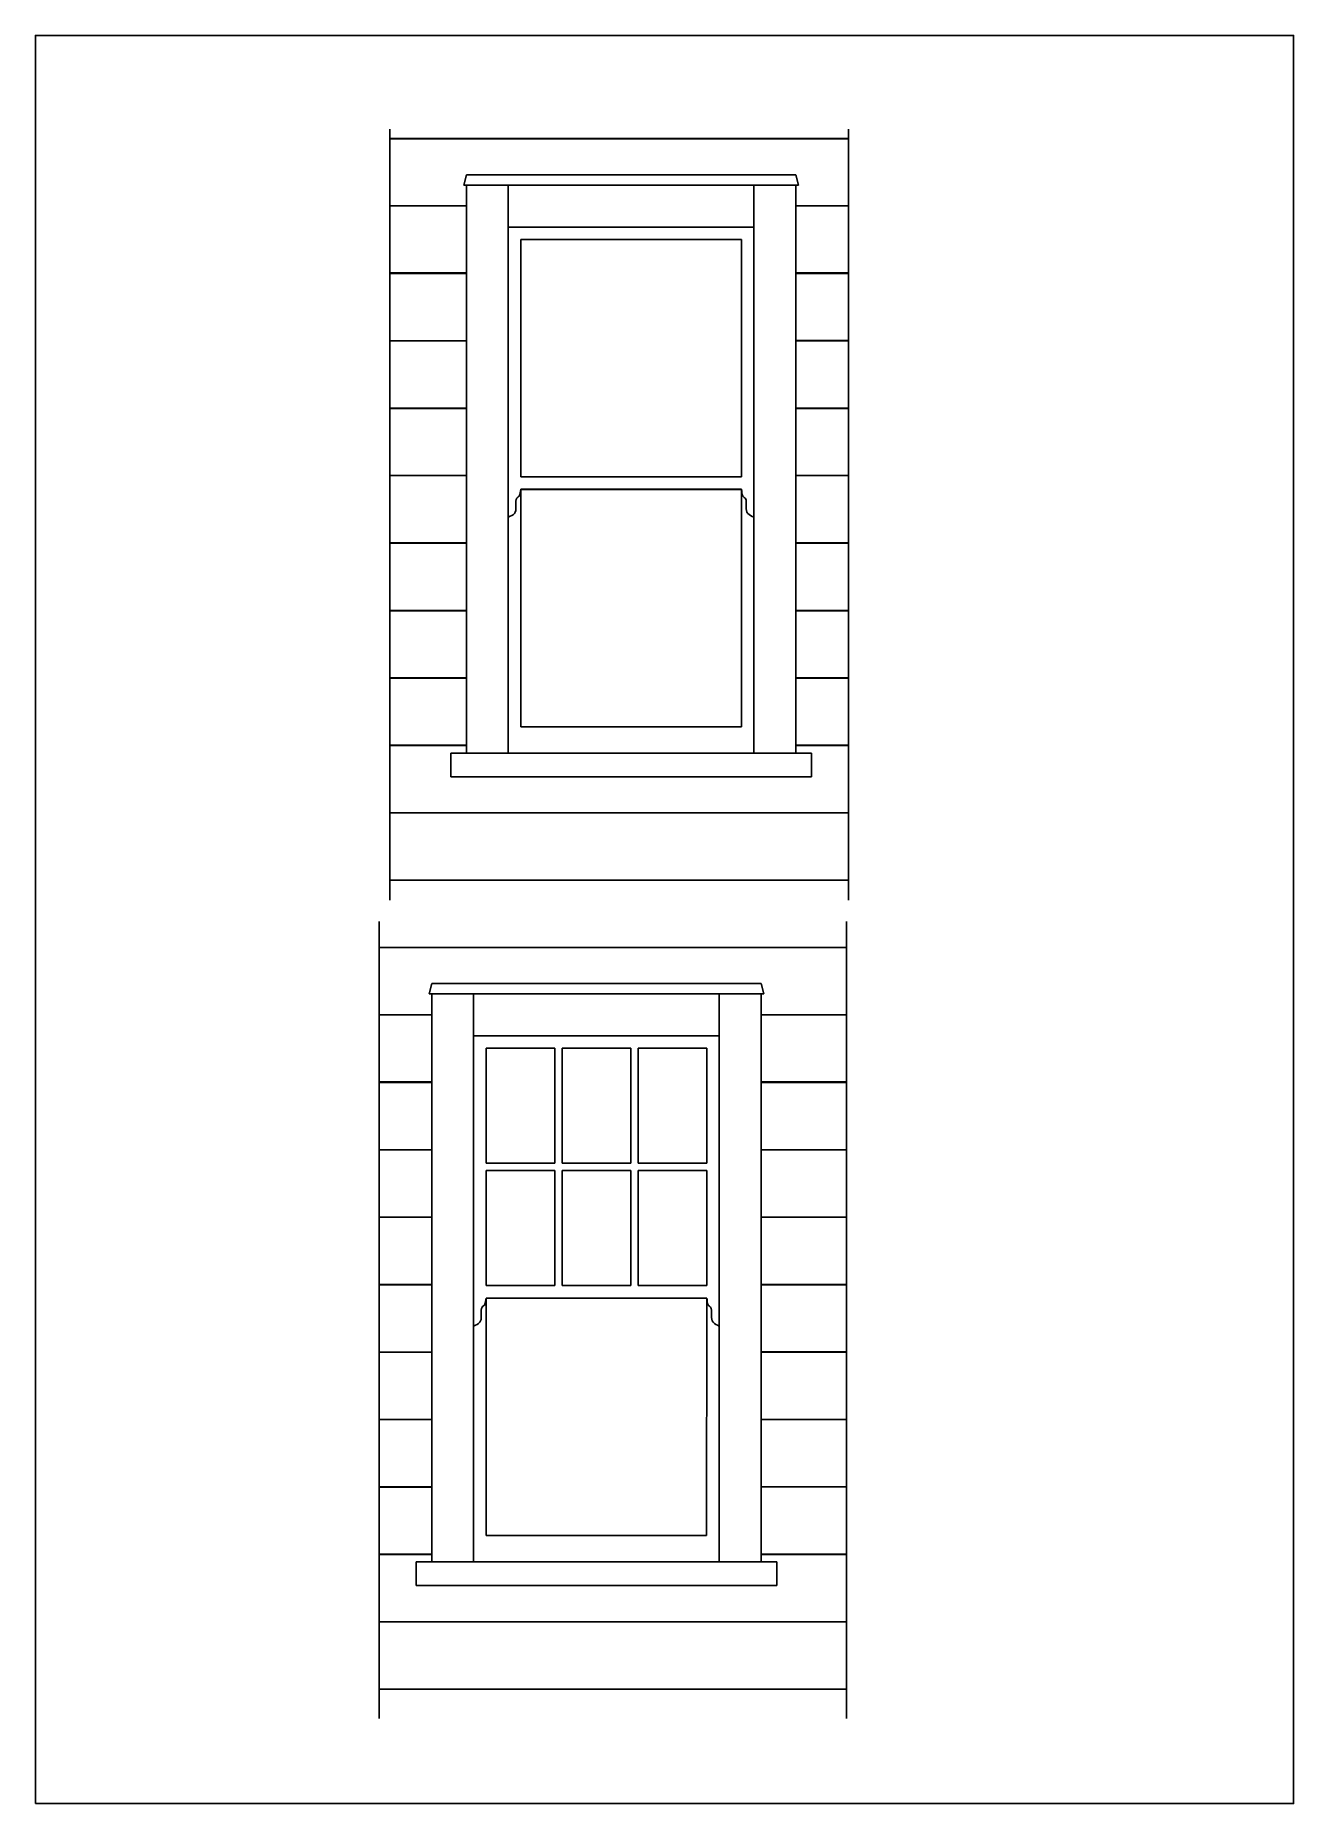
# Model space of a CAD drawing. Header units: millimetres. Extents: x -8757 to -4557, y -11360 to -5460.
import ezdxf

# ---------------------------------------------------------------- set-up
doc = ezdxf.new("R2010")
doc.units = ezdxf.units.MM
doc.header["$LTSCALE"] = 7
doc.layers.add('orig', color=7, linetype='Continuous')

msp = doc.modelspace()

# ---------------------------------------------------------------- linework, layer by layer
at = {"layer": 'orig'}
for p, q in [((-7573.5, -5773.3), (-7573.5, -8346)), ((-6043.1, -5773.3), (-6043.1, -8346)), ((-7573.5, -5804.2), (-6043.1, -5804)), ((-6043.1, -5805), (-7573.5, -5805.1)), ((-7318.6, -5925.6), (-7326.9, -5960)), ((-6219, -5925.6), (-7318.6, -5925.6)), ((-6210.4, -5960), (-6219, -5925.6)), ((-7326.9, -5960), (-6210.4, -5960)), ((-7178.5, -5960), (-7318.6, -5960)), ((-7318.6, -5960), (-7318.6, -7855.3)), ((-7178.5, -7855.3), (-7178.5, -5960)), ((-6358.9, -5960), (-7178.5, -5960)), ((-7178.5, -5960), (-7178.5, -6100)), ((-6218.9, -5960), (-6358.9, -5960)), ((-6358.9, -5960), (-6358.9, -7855.3)), ((-6358.9, -6100), (-6358.9, -5960)), ((-6218.9, -7855.3), (-6218.9, -5960)), ((-6210.4, -5960), (-6210.4, -5960)), ((-7318.6, -6028.9), (-7573.5, -6028.9)), ((-7573.5, -6029.1), (-7318.6, -6029.1)), ((-6218.9, -6028.9), (-6043.1, -6028.9)), ((-6043.1, -6028.9), (-6218.9, -6028.9)), ((-6358.9, -6100), (-7178.5, -6100)), ((-7178.5, -6100), (-6358.9, -6100)), ((-7178.5, -6100), (-7178.5, -6100)), ((-6358.9, -7068.4), (-6358.9, -6100)), ((-6358.9, -6100), (-6358.9, -6100)), ((-6400.3, -6141.4), (-7137.2, -6141.4)), ((-7137.2, -6141.4), (-7137.2, -6933.4)), ((-6400.3, -6933.4), (-6400.3, -6141.4)), ((-6400.3, -6141.4), (-6400.3, -6141.4)), ((-7573.5, -6253), (-7318.6, -6252.9)), ((-6218.9, -6252.8), (-6043.1, -6252.7)), ((-7318.6, -6255), (-7573.5, -6255.1)), ((-6043.1, -6255), (-6218.9, -6255)), ((-7573.5, -6479.1), (-7318.6, -6479)), ((-7318.6, -6480), (-7573.5, -6480)), ((-6218.9, -6478.9), (-6043.1, -6478.9)), ((-6043.1, -6480), (-6218.9, -6480)), ((-7573.5, -6704.1), (-7318.6, -6704)), ((-7318.6, -6705), (-7573.5, -6705)), ((-6218.9, -6703.9), (-6043.1, -6703.8)), ((-6043.1, -6705), (-6218.9, -6705)), ((-7573.5, -6929), (-7318.6, -6929)), ((-7178.5, -6956.9), (-7178.5, -7855.2)), ((-7137.2, -6933.4), (-6400.3, -6933.4)), ((-6358.9, -7855.2), (-6358.9, -6956.9)), ((-6358.9, -6956.9), (-6358.9, -6956.9)), ((-6218.9, -6928.8), (-6043.1, -6928.8)), ((-6400.3, -6975), (-7137.2, -6975)), ((-7137.2, -6975), (-7137.2, -7767)), ((-7137.1, -6975.1), (-6400.3, -6975.1)), ((-6400.3, -7767), (-6400.3, -6975)), ((-6400.3, -6975), (-6400.3, -6975)), ((-6400.3, -7751.6), (-6400.3, -6998.4)), ((-6400.3, -6998.4), (-6400.3, -6998.4)), ((-6358.9, -7068.4), (-6358.9, -7068.4)), ((-7573.5, -7154), (-7318.6, -7154)), ((-7318.6, -7155), (-7573.5, -7155)), ((-6218.9, -7153.8), (-6043.1, -7153.8)), ((-6043.1, -7154.9), (-6218.9, -7154.9)), ((-7573.5, -7379), (-7318.6, -7379)), ((-7318.6, -7379.9), (-7573.5, -7379.9)), ((-6218.9, -7378.8), (-6043.1, -7378.8)), ((-6043.1, -7379.9), (-6218.9, -7379.9)), ((-7573.5, -7604), (-7318.6, -7603.9)), ((-7318.6, -7604.9), (-7573.5, -7604.9)), ((-6218.9, -7603.8), (-6043.1, -7603.7)), ((-6043.1, -7604.9), (-6218.9, -7604.9)), ((-7137.2, -7767), (-6400.3, -7767)), ((-7573.5, -7829), (-7318.6, -7828.9)), ((-7318.6, -7829.9), (-7573.5, -7829.9)), ((-6218.9, -7828.8), (-6043.1, -7828.7)), ((-6043.1, -7829.9), (-6218.9, -7829.9)), ((-7318.6, -7855.3), (-7370.5, -7855.3)), ((-7370.5, -7855.3), (-7370.5, -7934.3)), ((-7318.6, -7855.3), (-7178.5, -7855.3)), ((-7318.6, -7855.3), (-7318.6, -7855.3)), ((-7178.5, -7855.2), (-6358.9, -7855.2)), ((-7178.5, -7855.3), (-7178.5, -7855.3)), ((-6358.9, -7855.3), (-6218.9, -7855.3)), ((-6358.9, -7855.3), (-6358.9, -7855.3)), ((-6167, -7855.3), (-6218.9, -7855.3)), ((-6218.9, -7855.3), (-6218.9, -7855.3)), ((-6167, -7934.3), (-6167, -7855.3)), ((-6167, -7855.3), (-6167, -7855.3)), ((-7370.5, -7934.3), (-6167, -7934.3)), ((-7573.5, -8053.9), (-6043.1, -8053.7)), ((-6043.1, -8054.8), (-7573.5, -8054.9)), ((-7573.5, -8278.9), (-6043.1, -8278.7)), ((-7609.5, -8416.7), (-7609.5, -11076.5)), ((-6049.3, -8416.7), (-6049.3, -11076.5)), ((-7609.5, -8503.7), (-6049.3, -8503.5)), ((-6049.3, -8504), (-7609.5, -8504.1)), ((-7434.3, -8624.3), (-7442.6, -8658.7)), ((-7442.6, -8658.7), (-6326.1, -8658.7)), ((-6334.7, -8624.3), (-7434.3, -8624.3)), ((-7294.2, -8658.7), (-7434.3, -8658.7)), ((-7434.3, -8658.7), (-7434.3, -10554)), ((-6474.7, -8658.7), (-7294.3, -8658.7)), ((-7294.3, -8658.7), (-7294.3, -8798.7)), ((-7294.2, -10554), (-7294.2, -8658.7)), ((-6334.6, -8658.7), (-6474.7, -8658.7)), ((-6474.7, -8658.7), (-6474.7, -10554)), ((-6474.7, -8798.7), (-6474.7, -8658.7)), ((-6326.1, -8658.7), (-6334.7, -8624.3)), ((-6334.6, -10554), (-6334.6, -8658.7)), ((-6326.1, -8658.7), (-6326.1, -8658.7)), ((-7434.3, -8727.9), (-7609.5, -8727.9)), ((-7609.5, -8728.7), (-7434.3, -8728.7)), ((-6049.3, -8727.9), (-6334.6, -8727.9)), ((-6334.6, -8728.5), (-6049.3, -8728.5)), ((-6474.7, -8798.7), (-7294.3, -8798.7)), ((-7294.3, -8798.7), (-6474.7, -8798.7)), ((-7294.3, -8798.7), (-7294.3, -8798.7)), ((-7023.6, -8840.1), (-7252.7, -8840.1)), ((-7252.7, -8840.1), (-7252.7, -9223.6)), ((-7023.6, -9223.6), (-7023.6, -8840.1)), ((-7023.6, -8840.1), (-7023.6, -8840.1)), ((-6769.9, -8840.1), (-6998.9, -8840.1)), ((-6998.9, -8840.1), (-6998.9, -9223.6)), ((-6769.9, -9223.6), (-6769.9, -8840.1)), ((-6769.9, -8840.1), (-6769.9, -8840.1)), ((-6516.1, -8840.1), (-6745.2, -8840.1)), ((-6745.2, -8840.1), (-6745.2, -9223.7)), ((-6516.1, -9223.7), (-6516.1, -8840.1)), ((-6516.1, -8840.1), (-6516.1, -8840.1)), ((-6474.7, -9767.2), (-6474.7, -8798.7)), ((-6474.7, -8798.7), (-6474.7, -8798.7)), ((-7609.5, -8952.5), (-7434.3, -8952.5)), ((-7434.3, -8954), (-7609.5, -8954)), ((-6334.6, -8952.3), (-6049.3, -8952.3)), ((-6049.3, -8954), (-6334.6, -8954)), ((-7609.5, -9178.6), (-7434.3, -9178.6)), ((-7434.3, -9179), (-7609.5, -9179)), ((-6334.6, -9178.5), (-6049.3, -9178.4)), ((-6049.3, -9178.9), (-6334.6, -9179)), ((-7252.7, -9223.6), (-7023.6, -9223.6)), ((-7023.6, -9248.3), (-7252.7, -9248.3)), ((-7252.7, -9248.3), (-7252.7, -9631.9)), ((-7023.6, -9631.9), (-7023.6, -9248.3)), ((-7023.6, -9248.3), (-7023.6, -9248.3)), ((-6998.9, -9223.6), (-6769.9, -9223.6)), ((-6769.9, -9248.3), (-6998.9, -9248.3)), ((-6998.9, -9248.3), (-6998.9, -9631.9)), ((-6769.9, -9631.9), (-6769.9, -9248.3)), ((-6769.9, -9248.3), (-6769.9, -9248.3)), ((-6516.3, -9248.3), (-6745.4, -9248.3)), ((-6745.4, -9248.3), (-6745.4, -9631.9)), ((-6745.2, -9223.7), (-6516.1, -9223.7)), ((-6516.3, -9631.9), (-6516.3, -9248.3)), ((-6516.3, -9248.3), (-6516.3, -9248.3)), ((-7609.5, -9403.6), (-7434.3, -9403.6)), ((-7434.3, -9404), (-7609.5, -9404)), ((-6334.6, -9403.4), (-6049.3, -9403.4)), ((-6049.3, -9403.9), (-6334.6, -9403.9)), ((-7609.5, -9628.6), (-7434.3, -9628.6)), ((-7434.3, -9629), (-7609.5, -9629)), ((-7294.3, -9655.6), (-7294.3, -10554)), ((-7252.9, -9673.8), (-6516.1, -9673.8)), ((-7252.9, -9674.1), (-7252.9, -10465.9)), ((-7252.7, -9631.9), (-7023.6, -9631.9)), ((-7023.8, -9674.1), (-7023.8, -9674.1)), ((-6998.9, -9631.9), (-6769.9, -9631.9)), ((-6770.1, -9674.1), (-6770.1, -9674.1)), ((-6745.4, -9631.9), (-6516.3, -9631.9)), ((-6516.5, -10465.9), (-6516.3, -9674.1)), ((-6516.3, -9674.1), (-6516.3, -9674.1)), ((-6474.7, -10554), (-6474.7, -9655.6)), ((-6474.7, -9655.6), (-6474.7, -9655.6)), ((-6334.6, -9628.4), (-6049.3, -9628.4)), ((-6049.3, -9628.9), (-6334.6, -9628.9)), ((-6474.7, -9767.2), (-6474.7, -9767.2)), ((-7609.5, -9853.6), (-7434.3, -9853.6)), ((-7434.3, -9853.9), (-7609.5, -9853.9)), ((-6334.6, -9853.4), (-6049.3, -9853.4)), ((-6049.3, -9853.9), (-6334.6, -9853.9)), ((-7609.5, -10078.6), (-7434.3, -10078.5)), ((-7434.3, -10078.9), (-7609.5, -10078.9)), ((-6516.5, -10082.4), (-6516.5, -10082.4)), ((-6334.6, -10078.4), (-6049.3, -10078.3)), ((-6049.3, -10078.9), (-6334.6, -10078.9)), ((-7609.5, -10303.5), (-7434.3, -10303.5)), ((-7434.3, -10303.9), (-7609.5, -10303.9)), ((-6334.6, -10303.3), (-6049.3, -10303.3)), ((-6049.3, -10303.8), (-6334.6, -10303.9)), ((-7252.9, -10465.9), (-6516.5, -10465.9)), ((-7609.5, -10528.5), (-7434.3, -10528.5)), ((-7434.3, -10528.9), (-7609.5, -10528.9)), ((-6282.7, -10554), (-7486.2, -10554)), ((-7486.2, -10554), (-7486.2, -10633)), ((-7434.3, -10554), (-7294.2, -10554)), ((-7434.3, -10554), (-7434.3, -10554)), ((-7294.3, -10554), (-6474.7, -10554)), ((-7294.2, -10554), (-7294.2, -10554)), ((-6474.7, -10554), (-6334.6, -10554)), ((-6474.7, -10554), (-6474.7, -10554)), ((-6334.6, -10528.3), (-6049.3, -10528.3)), ((-6049.3, -10528.8), (-6334.6, -10528.8)), ((-6334.6, -10554), (-6334.6, -10554)), ((-6282.7, -10633), (-6282.7, -10554)), ((-6282.7, -10554), (-6282.7, -10554)), ((-7486.2, -10633), (-6282.7, -10633)), ((-7609.5, -10753.5), (-6049.3, -10753.3)), ((-6049.3, -10753.8), (-7609.5, -10753.9)), ((-7609.5, -10978.5), (-6049.3, -10978.2))]:
    msp.add_line(p, q, dxfattribs=at)
msp.add_lwpolyline([(-8757.2, -11360.3), (-4557.2, -11360.3), (-4557.2, -5460.3), (-8757.2, -5460.3)], close=True, dxfattribs=at)
for points in [[(-7178.5, -6100), (-7178.5, -6430.6), (-7178.5, -6737.8), (-7178.5, -7068.4)], [(-7158.1, -7055.3), (-7149.3, -7046.2), (-7155.1, -7021.7), (-7152.5, -7009.4)], [(-7152.5, -7009.4), (-7148.9, -7000.6), (-7146.3, -7002.3), (-7142.7, -6998.1)], [(-7142.7, -6998.1), (-7137, -6990), (-7139.6, -6983.2), (-7137.1, -6975.1)], [(-6400.3, -6975.1), (-6398.4, -6983.2), (-6400.1, -6990.8), (-6395.8, -6997.9)], [(-6395.8, -6997.9), (-6393.1, -7002.5), (-6388.8, -7000.9), (-6385.1, -7009.6)], [(-6385.1, -7009.6), (-6383.9, -7021.9), (-6387.5, -7045.3), (-6379.3, -7055.2)], [(-7178.5, -7068.4), (-7169.5, -7062.9), (-7163.9, -7062.7), (-7158.1, -7055.3)], [(-6379.3, -7055.2), (-6373.4, -7062.3), (-6366.6, -7063.2), (-6358.9, -7068.4)], [(-7294.3, -8798.7), (-7294.3, -9129.3), (-7294.3, -9436.6), (-7294.3, -9767.2)], [(-7258.4, -9696.8), (-7252.7, -9688.7), (-7255.3, -9681.9), (-7252.9, -9673.8)], [(-6516.1, -9673.8), (-6514.1, -9681.9), (-6515.8, -9689.6), (-6511.5, -9696.7)], [(-7273.8, -9754), (-7265, -9745), (-7270.8, -9720.4), (-7268.3, -9708.2)], [(-7268.3, -9708.2), (-7264.7, -9699.3), (-7262, -9701.1), (-7258.4, -9696.8)], [(-6511.5, -9696.7), (-6508.8, -9701.2), (-6504.5, -9699.6), (-6500.9, -9708.3)], [(-6500.9, -9708.3), (-6499.6, -9720.6), (-6503.2, -9744), (-6495, -9753.9)], [(-7294.3, -9767.2), (-7285.2, -9761.6), (-7279.6, -9761.4), (-7273.8, -9754)], [(-6495, -9753.9), (-6489.1, -9761.1), (-6482.3, -9761.9), (-6474.7, -9767.2)]]:
    msp.add_open_spline(points, degree=3, dxfattribs=at)

doc.saveas('drawing.dxf')
